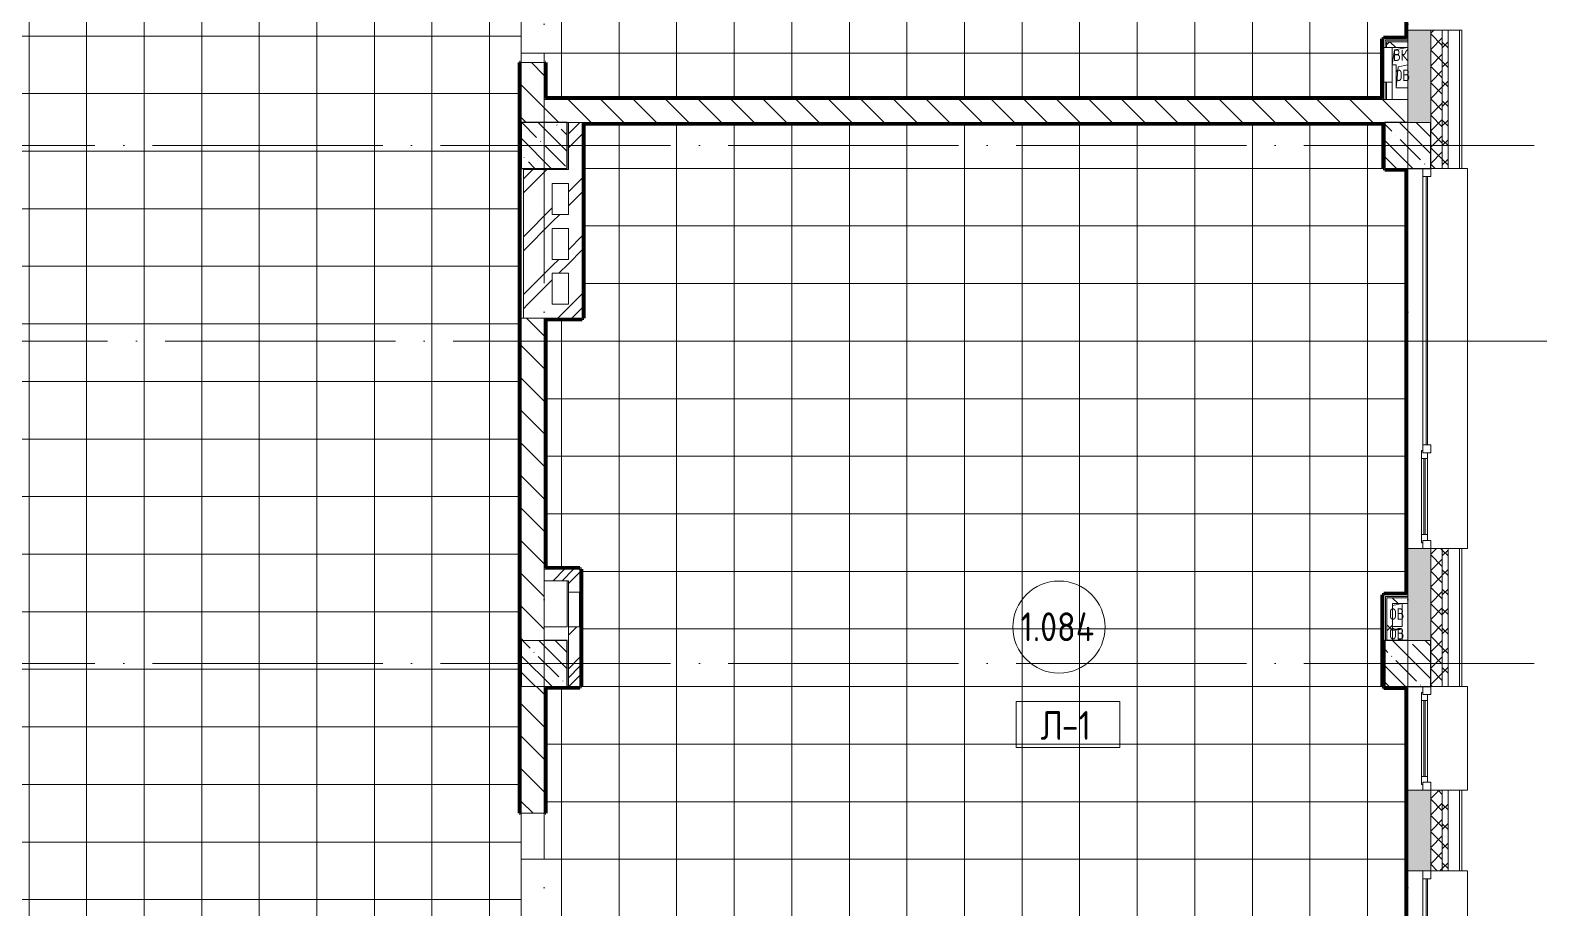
# Model space of a CAD drawing. Header units: millimetres. Extents: x -4370 to 196781, y -4577 to 61202.
# Drawn here: x 140786 to 153939, y 11005 to 18625 of the extents above; entities that cross this region are included whole.
import ezdxf

# ---------------------------------------------------------------- set-up
doc = ezdxf.new("R2010")
doc.units = ezdxf.units.MM
doc.linetypes.add('ADSK_Линия сетки', pattern=[2500, 2000, -250, 0, -250])
for name, color, linetype, lineweight in [('A-____-NOTE-TEXT', 131, 'Continuous', 9), ('A-AREA-____-IDEN', 2, 'Continuous', 20), ('A-DETL-GENF-OTLN', 92, 'Continuous', 9), ('A-FLOR-____-IDEN', 11, 'Continuous', 20), ('A-FLOR-____-OTLN', 192, 'Continuous', 9), ('A-FLOR-____-PATT', 8, 'Continuous', 9), ('A-GENM-____-MCUT', 13, 'Continuous', 9), ('A-GENM-____-OTLN', 13, 'Continuous', 9), ('A-GLAZ-____-MCUT', 151, 'Continuous', 9), ('A-GLAZ-____-OTLN', 151, 'Continuous', 9), ('A-WALL-____-MCUT', 113, 'Continuous', 9), ('A-WALL-____-PATT', 111, 'Continuous', 9), ('A-WALL-FNSH-MCUT', 113, 'Continuous', 9), ('I-WALL-____-OTLN', 2, 'Continuous', 9), ('S-COLS-____-MCUT', 52, 'Continuous', 9), ('S-COLS-____-OTLN', 52, 'Continuous', 9), ('S-GRID-____-OTLN', 1, 'Continuous', 9)]:
    doc.layers.add(name, color=color, linetype=linetype, lineweight=lineweight)
doc.styles.add('GOST Common_1', font='GOST_Common.ttf', dxfattribs={"width": 0.9, "height": 250})
doc.styles.add('ISOCPEUR', font='isocpeur.ttf', dxfattribs={"width": 0.8, "height": 100})
pattern_1 = [(135, (0, 0), (-141.42136, -141.42136), [])]
pattern_2 = [(45, (0, 0), (-251.4472, 251.4472), []), (45, (0, 381), (-251.4472, 251.4472), [])]
pattern_3 = [(45, (0, 0), (-141.42136, 141.42136), []), (135, (0, 0), (-141.42136, -141.42136), [])]
pattern_4 = [(45, (0, 0), (-224.5064, 224.5064), []), (45, (79.38, 0), (0, 449.0128), []), (45, (-79.38, 0), (0, 449.0128), [])]
pattern_5 = [(135, (0, 0), (-142.5612, -142.5612), []), (135, (142.56, 0), (-142.5612, -142.5612), [252.016, -50.403, 3.353, -47.05])]

# ---------------------------------------------------------------- blocks, each defined once
blk = doc.blocks.new('Окно_СКБ_1Ст1 - 120_Окно_СКБ_1Ст_1700_ОК19Л-29018914-О_АИ_ПП_0_000_Целиком')
at = {"layer": 'A-GLAZ-____-MCUT', "color": 90}
for p, q in [((-850, -195), (-850, -125)), ((-850, -125), (-780, -125)), ((-780, -125), (-780, -195)), ((780, -195), (780, -125)), ((780, -125), (850, -125)), ((850, -125), (850, -195)), ((-780, -195), (-850, -195)), ((850, -195), (780, -195))]:
    blk.add_line(p, q, dxfattribs=at)
at = {"layer": 'A-GLAZ-____-MCUT', "color": 10, "lineweight": 5}
for p, q in [((780, -155), (-780, -155)), ((780, -165), (-780, -165))]:
    blk.add_line(p, q, dxfattribs=at)
at = {"layer": 'A-GLAZ-____-OTLN', "color": 10, "lineweight": 5}
blk.add_line((-850, -195), (850, -195), dxfattribs=at)
blk = doc.blocks.new('WNW_Отлив1 - Отлив_металлический 2-28595994-О_АИ_ПП_0_000_Целиком')
at = {"layer": 'A-GLAZ-____-OTLN', "color": 10, "lineweight": 5}
for p, q in [((850, 320), (-850, 320)), ((-850, 320), (-850, 270)), ((850, 270), (850, 320))]:
    blk.add_line(p, q, dxfattribs=at)
blk = doc.blocks.new('Окно_СКБ_1Ст1 - 120_Окно_СКБ_1Ст_900_ОК6Л-V30-О_АИ_ПП_0_000_Целиком')
at = {"layer": 'A-GLAZ-____-MCUT', "color": 90}
for p, q in [((-450, -195), (-450, -125)), ((-450, -125), (-380, -125)), ((-380, -125), (-380, -195)), ((380, -195), (380, -125)), ((380, -125), (450, -125)), ((450, -125), (450, -195)), ((-380, -195), (-450, -195)), ((-380, -195), (-400, -195)), ((-400, -195), (-400, -205)), ((-400, -205), (400, -205)), ((400, -205), (-400, -205)), ((380, -155), (-380, -155)), ((-380, -155), (-380, -195)), ((-330, -205), (-330, -155)), ((330, -205), (330, -155)), ((380, -195), (380, -155)), ((450, -195), (380, -195)), ((400, -195), (380, -195)), ((400, -205), (400, -195))]:
    blk.add_line(p, q, dxfattribs=at)
at = {"layer": 'A-GLAZ-____-MCUT', "color": 10, "lineweight": 5}
for p, q in [((-330, -175), (330, -175)), ((330, -185), (-330, -185))]:
    blk.add_line(p, q, dxfattribs=at)
at = {"layer": 'A-GLAZ-____-OTLN', "color": 10, "lineweight": 5}
for p, q in [((-450, -195), (-400, -195)), ((400, -195), (450, -195))]:
    blk.add_line(p, q, dxfattribs=at)
blk = doc.blocks.new('WNW_Отлив1 - Отлив_металлический 2-28596055-О_АИ_ПП_0_000_Целиком')
at = {"layer": 'A-GLAZ-____-OTLN', "color": 10, "lineweight": 5}
for p, q in [((450, 320), (-450, 320)), ((-450, 320), (-450, 270)), ((450, 270), (450, 320))]:
    blk.add_line(p, q, dxfattribs=at)
blk = doc.blocks.new('Окно_СКБ_2Ст1 - Окно_СКБ_2Ст 3300_ОК2-29018964-О_АИ_ПП_0_000_Целиком')
at = {"layer": 'A-GLAZ-____-MCUT', "color": 90}
for p, q in [((-1650, -195), (-1650, -125)), ((-1650, -125), (-1580, -125)), ((-1580, -125), (-1580, -195)), ((750, -195), (750, -125)), ((750, -125), (820, -125)), ((820, -125), (820, -195)), ((1580, -195), (1580, -125)), ((1580, -125), (1650, -125)), ((1650, -125), (1650, -195)), ((-1580, -195), (-1650, -195)), ((820, -195), (750, -195)), ((820, -195), (800, -195)), ((800, -195), (800, -205)), ((800, -205), (1600, -205)), ((1600, -205), (800, -205)), ((1580, -155), (820, -155)), ((820, -155), (820, -195)), ((870, -205), (870, -155)), ((1530, -205), (1530, -155)), ((1580, -195), (1580, -155)), ((1650, -195), (1580, -195)), ((1600, -195), (1580, -195)), ((1600, -205), (1600, -195))]:
    blk.add_line(p, q, dxfattribs=at)
at = {"layer": 'A-GLAZ-____-MCUT', "color": 10, "lineweight": 5}
for p, q in [((750, -155), (-1580, -155)), ((750, -165), (-1580, -165)), ((870, -175), (1530, -175)), ((1530, -185), (870, -185))]:
    blk.add_line(p, q, dxfattribs=at)
at = {"layer": 'A-GLAZ-____-OTLN', "color": 10, "lineweight": 5}
for p, q in [((-1650, -195), (800, -195)), ((1600, -195), (1650, -195))]:
    blk.add_line(p, q, dxfattribs=at)
blk = doc.blocks.new('WNW_Отлив1 - Отлив_металлический 2-28598290-О_АИ_ПП_0_000_Целиком')
at = {"layer": 'A-GLAZ-____-OTLN', "color": 10, "lineweight": 5}
for p, q in [((1650, 320), (-1650, 320)), ((-1650, 320), (-1650, 270)), ((1650, 270), (1650, 320))]:
    blk.add_line(p, q, dxfattribs=at)
blk = doc.blocks.new('BSC_Колонна _Прямоугольная - 400x400-V42-О_АИ_ПП_0_000_Целиком')
at = {"layer": 'S-COLS-____-OTLN', "lineweight": 5}
h = blk.add_hatch(dxfattribs=at)
h.set_pattern_fill('FP_70', color=256, style=0, pattern_type=2)
h.set_pattern_definition([(135, (-145249.98, -17625), (-142.56192, -142.56192), []), (135, (-145107.42, -17625), (-142.56192, -142.56192), [252.016, -50.403, 3.353, -47.05])])
h.paths.add_polyline_path([(200, -200), (200, 200), (-200, 200), (-200, -200)])
at = {"layer": 'S-COLS-____-MCUT', "color": 130, "lineweight": 25}
for p, q in [((200, 200), (-200, 200)), ((-200, 200), (-200, -200)), ((200, -200), (200, 200)), ((-200, -200), (200, -200))]:
    blk.add_line(p, q, dxfattribs=at)
blk = doc.blocks.new('_Wn_-As_OpeningMEP_floor__Rectangular - _Wn_-As_OpeningMEP_floor__Rectangular-V49-О_АИ_ПП_0_000_Целиком')
at = {"layer": 'A-DETL-GENF-OTLN', "color": 10, "lineweight": 5}
blk.add_line((-32, 132), (50, 150), dxfattribs=at)
blk = doc.blocks.new('_Wn_-As_OpeningMEP_floor__Rectangular - _Wn_-As_OpeningMEP_floor__Rectangular-34853917-О_АИ_ПП_0_000_Целиком')
at = {"layer": 'A-DETL-GENF-OTLN', "color": 10, "lineweight": 5}
blk.add_line((-32, 87), (50, 100), dxfattribs=at)
blk = doc.blocks.new('_Wn_-As_OpeningMEP_floor__Rectangular - _Wn_-As_OpeningMEP_floor__Rectangular-V79-О_АИ_ПП_0_000_Целиком')
at = {"layer": 'A-DETL-GENF-OTLN', "color": 10, "lineweight": 5}
for p, q in [((-50, -50), (-32, 132)), ((-32, 132), (50, 150))]:
    blk.add_line(p, q, dxfattribs=at)
blk = doc.blocks.new('_Wn_-As_OpeningMEP_floor__Rectangular - _Wn_-As_OpeningMEP_floor__Rectangular-40002324-О_АИ_ПП_0_000_Целиком')
at = {"layer": 'A-DETL-GENF-OTLN', "color": 10, "lineweight": 5}
for p, q in [((-67, -25), (-48, 106)), ((-48, 106), (67, 125))]:
    blk.add_line(p, q, dxfattribs=at)
blk = doc.blocks.new('ASML_АР_Отделка Люка - ВО Отделка люков_Грунтовка 0_Шпатлевка 0_Окраска 0_0-42467640-О_АИ_ПП_0_000_Целиком')
at = {"layer": 'A-GENM-____-MCUT', "color": 130, "lineweight": 25}
for p, q in [((150, 3), (-150, 3)), ((-150, 3), (-150, 0)), ((150, 0), (150, 3)), ((-150, 0), (150, 0))]:
    blk.add_line(p, q, dxfattribs=at)
blk = doc.blocks.new('0083_СОШ675_АР_R22_rvt-1-О_АИ_ПП_0_000_Целиком')
at = {"layer": 'A-WALL-____-PATT', "lineweight": 5}
h = blk.add_hatch(dxfattribs=at)
h.set_pattern_fill('FP_1', color=10, style=0, pattern_type=2)
h.set_pattern_definition([(135, (0, 0), (-84.85281, -84.85281), []), (225, (0, 0), (84.85281, -84.85281), [])])
h.paths.add_polyline_path([(153050, -275), (153100, -275), (153100, 625), (153050, 625), (153050, -175)])
h.paths.add_polyline_path([(153100, 2325), (153100, 3025), (153050, 3025), (153050, 2325)])
h.paths.add_polyline_path([(153050, 3925), (153100, 3925), (153100, 5125), (153050, 5125), (153050, 3978)])
h.paths.add_polyline_path([(153100, 8425), (153100, 9625), (153050, 9625), (153050, 8425)])
h.paths.add_polyline_path([(153050, 11325), (153100, 11325), (153100, 12025), (153050, 12025)])
h.paths.add_polyline_path([(153100, 12925), (153100, 14125), (153050, 14125), (153050, 12925)])
h.paths.add_polyline_path([(153050, 17425), (153100, 17425), (153100, 18625), (153050, 18625), (153050, 17839)])
h.paths.add_polyline_path([(153100, 20325), (153100, 21025), (153050, 21025), (153050, 20325)])
h.paths.add_polyline_path([(153100, 21925), (153100, 23125), (153050, 23125), (153050, 21925)])
h.paths.add_polyline_path([(153100, 26425), (153100, 27625), (153050, 27625), (153050, 26425)])
h.paths.add_polyline_path([(153100, 28525), (153100, 29225), (153050, 29225), (153050, 28525)])
h.paths.add_polyline_path([(153050, 30925), (153100, 30925), (153100, 32125), (153050, 32125), (153050, 31699)])
h.paths.add_polyline_path([(153100, 35425), (153100, 36625), (153050, 36625), (153050, 35425)])
h.paths.add_polyline_path([(153050, 39925), (153100, 39925), (153100, 41125), (153050, 41125), (153050, 40939)])
h.paths.add_polyline_path([(153100, 42025), (153100, 42725), (153050, 42725), (153050, 42025)])
h.paths.add_polyline_path([(153050, 44425), (153100, 44425), (153100, 45625), (153050, 45625), (153050, 45560)])
h.paths.add_polyline_path([(153100, 47325), (153100, 48025), (153050, 48025), (153050, 47325)])
h.paths.add_polyline_path([(153050, 48925), (153100, 48925), (153100, 50125), (153050, 50125), (153050, 49025)])
h.paths.add_polyline_path([(153050, 53425), (153100, 53425), (153100, 54625), (153050, 54625), (153050, 53645)])
h.paths.add_polyline_path([(153100, 57925), (153100, 59075), (153050, 59075), (153050, 57925)])
h = blk.add_hatch(dxfattribs=at)
h.set_pattern_fill('FP_6', color=10, style=0, pattern_type=2)
h.set_pattern_definition([(45, (0, 0), (-70.71068, 70.71068), []), (135, (0, 0), (-70.71068, -70.71068), [])])
h.paths.add_polyline_path([(152950, -175), (153050, -175), (153050, 625), (152950, 625), (152950, -65)])
h.paths.add_polyline_path([(153050, 2325), (153050, 3025), (152950, 3025), (152950, 2325)])
h.paths.add_polyline_path([(152950, 3925), (153050, 3925), (153050, 5125), (152950, 5125), (152950, 3978)])
h.paths.add_polyline_path([(153050, 8425), (153050, 9625), (152950, 9625), (152950, 8425)])
h.paths.add_polyline_path([(153050, 11325), (153050, 12025), (152950, 12025), (152950, 11325)])
h.paths.add_polyline_path([(152950, 12925), (153050, 12925), (153050, 14125), (152950, 14125), (152950, 13218)])
h.paths.add_polyline_path([(152950, 17425), (153050, 17425), (153050, 18625), (152950, 18625), (152950, 17825)])
h.paths.add_polyline_path([(152950, 20325), (153050, 20325), (153050, 21025), (152950, 21025)])
h.paths.add_polyline_path([(152950, 21925), (153050, 21925), (153050, 23125), (152950, 23125), (152950, 22325)])
h.paths.add_polyline_path([(152950, 26425), (153050, 26425), (153050, 27625), (152950, 27625), (152950, 26825)])
h.paths.add_polyline_path([(152950, 28525), (153050, 28525), (153050, 29225), (152950, 29225)])
h.paths.add_polyline_path([(153050, 30925), (153050, 32125), (152950, 32125), (152950, 30925)])
h.paths.add_polyline_path([(153050, 35425), (153050, 36625), (152950, 36625), (152950, 35425)])
h.paths.add_polyline_path([(153050, 39925), (153050, 41125), (152950, 41125), (152950, 39925)])
h.paths.add_polyline_path([(152950, 42025), (153050, 42025), (153050, 42725), (152950, 42725), (152950, 42094)])
h.paths.add_polyline_path([(153050, 44425), (153050, 45625), (152950, 45625), (152950, 44425)])
h.paths.add_polyline_path([(153050, 47325), (153050, 48025), (152950, 48025), (152950, 47325)])
h.paths.add_polyline_path([(152950, 48925), (153050, 48925), (153050, 50125), (152950, 50125), (152950, 49025)])
h.paths.add_polyline_path([(153050, 53425), (153050, 54625), (152950, 54625), (152950, 53425)])
h.paths.add_polyline_path([(152950, 57925), (153050, 57925), (153050, 58975), (152950, 58975), (152950, 58265)])
h = blk.add_hatch(dxfattribs=at)
h.set_pattern_fill('FP_5', color=10, style=0, pattern_type=2)
h.set_pattern_definition([(50, (0, 0), (364.36793, -31.8783), [38.1, -419.1]), (355, (0, 0), (-70.48585, 382.1133), [30.48, -335.28]), (100.451, (30.36, -2.66), (293.885, 350.2334), [32.38, -356.18]), (46.184, (0, 101.6), (542.1585, -84.0858), [57.15, -628.65]), (96.636, (45.2, 94.6), (474.8049, 494.8554), [48.57, -534.27]), (351.184, (0, 101.6), (474.8102, 494.85), [45.72, -502.92]), (21, (50.8, 76.2), (303.22847, -204.53046), [38.1, -419.1]), (326, (50.8, 76.2), (123.6039, 368.37604), [30.48, -335.28]), (71.451, (76.07, 59.16), (426.8341, 163.8427), [32.38, -356.18]), (37.5, (0, 0), (6.17665, 169.11015), [16.764, -314.452, 16.764, -323.596, -336.55]), (37.5, (0, 0), (6.17665, 169.11015), [-671.576, 16.764, -319.786]), (7.5, (0, 0), (133.63888, 200.3615), [16.764, -177.292, 16.764, -306.832, -128.27]), (7.5, (0, 0), (133.63888, 200.3615), [-517.652, 16.764, -111.506]), (327.5, (-113.28, 0), (271.18182, -11.45836), [16.764, -110.236, 16.764, -379.476, -525.78]), (327.5, (-113.28, 0), (271.18182, -11.45836), [-523.24, 16.764, -509.016]), (317.5, (-164.08, 0), (296.2585, 50.85285), [16.764, -148.336, 16.764, -246.38, -373.38]), (317.5, (-164.08, 0), (296.2585, 50.85285), [-428.244, 16.764, -356.616])])
h.paths.add_polyline_path([(152886, -175), (152950, -175), (152950, 625), (152750, 625), (152750, -175)])
h.paths.add_polyline_path([(152950, 2325), (152950, 3025), (152750, 3025), (152750, 2325)])
h.paths.add_polyline_path([(152750, 4325), (152950, 4325), (152950, 5125), (152750, 5125), (152750, 4556)])
h.paths.add_polyline_path([(152886, 8825), (152950, 8825), (152950, 9625), (152750, 9625), (152750, 8825)])
h.paths.add_polyline_path([(152950, 11325), (152950, 12025), (152750, 12025), (152750, 11325)])
h.paths.add_polyline_path([(152950, 13325), (152950, 14125), (152750, 14125), (152750, 13325), (152886, 13325)])
h.paths.add_polyline_path([(152886, 17825), (152950, 17825), (152950, 18625), (152750, 18625), (152750, 17825)])
h.paths.add_polyline_path([(152750, 20325), (152950, 20325), (152950, 21025), (152750, 21025)])
h.paths.add_polyline_path([(152886, 22325), (152950, 22325), (152950, 23125), (152750, 23125), (152750, 22325)])
h.paths.add_polyline_path([(152886, 26825), (152950, 26825), (152950, 27625), (152750, 27625), (152750, 26825)])
h.paths.add_polyline_path([(152950, 28525), (152950, 29225), (152750, 29225), (152750, 28525)])
h.paths.add_polyline_path([(152750, 31325), (152950, 31325), (152950, 32125), (152750, 32125), (152750, 31699)])
h.paths.add_polyline_path([(152750, 35425), (152950, 35425), (152950, 35825), (152750, 35825), (152750, 35742)])
h.paths.add_polyline_path([(152750, 36225), (152950, 36225), (152950, 36625), (152750, 36625), (152750, 36319)])
h.paths.add_polyline_path([(152750, 39925), (152950, 39925), (152950, 40725), (152750, 40725), (152750, 40325)])
h.paths.add_polyline_path([(152886, 42025), (152950, 42025), (152950, 42725), (152750, 42725), (152750, 42025)])
h.paths.add_polyline_path([(152950, 44425), (152950, 45625), (152750, 45625), (152750, 44425), (152886, 44425)])
h.paths.add_polyline_path([(152750, 47725), (152950, 47725), (152950, 48025), (152750, 48025), (152750, 47870)])
h.paths.add_polyline_path([(152750, 48925), (152950, 48925), (152950, 50125), (152750, 50125), (152750, 49025)])
h.paths.add_polyline_path([(152950, 53825), (152950, 54625), (152750, 54625), (152750, 53825), (152886, 53825)])
h.paths.add_polyline_path([(152750, 57925), (152950, 57925), (152950, 58575), (152750, 58575), (152750, 58265)])
h = blk.add_hatch(dxfattribs=at)
h.set_pattern_fill('FP_4', color=10, style=0, pattern_type=2)
h.set_pattern_definition(pattern_1)
h.paths.add_polyline_path([(145250, 17825), (145250, 18345), (145050, 18345), (145050, 17825)])
h.paths.add_polyline_path([(145250, 20845), (145250, 21925), (145050, 21925), (145050, 20845)])
h = blk.add_hatch(dxfattribs=at)
h.set_pattern_fill('FP_56', color=252, style=0, pattern_type=2)
h.set_pattern_definition(pattern_3)
h.paths.add_polyline_path([(152565, 18475), (152750, 18475), (152750, 18525), (152565, 18525)])
h = blk.add_hatch(dxfattribs=at)
h.set_pattern_fill('FP_4', color=10, style=0, pattern_type=2)
h.set_pattern_definition(pattern_1)
h.paths.add_polyline_path([(152265, 17825), (152750, 17825), (152750, 18025), (145250, 18025), (145250, 17825), (151023, 17825)])
h = blk.add_hatch(dxfattribs=at)
h.set_pattern_fill('FP_7', color=10, style=0, pattern_type=2)
h.set_pattern_definition(pattern_2)
h.paths.add_polyline_path([(145580, 16125), (145580, 17825), (145460, 17825), (145460, 16125)])
h = blk.add_hatch(dxfattribs=at)
h.set_pattern_fill('FP_7', color=10, style=0, pattern_type=2)
h.set_pattern_definition(pattern_2)
h.paths.add_polyline_path([(145320, 17295), (145460, 17295), (145460, 17415), (145070, 17415), (145070, 17295)])
h = blk.add_hatch(dxfattribs=at)
h.set_pattern_fill('FP_7', color=10, style=0, pattern_type=2)
h.set_pattern_definition(pattern_2)
h.paths.add_polyline_path([(145070, 16245), (145320, 16245), (145320, 17295), (145070, 17295), (145070, 16684)])
h = blk.add_hatch(dxfattribs=at)
h.set_pattern_fill('FP_7', color=10, style=0, pattern_type=2)
h.set_pattern_definition(pattern_2)
h.paths.add_polyline_path([(145460, 16905), (145460, 17025), (145320, 17025), (145320, 16905)])
h = blk.add_hatch(dxfattribs=at)
h.set_pattern_fill('FP_7', color=10, style=0, pattern_type=2)
h.set_pattern_definition(pattern_2)
h.paths.add_polyline_path([(145460, 16515), (145460, 16635), (145320, 16635), (145320, 16515)])
h = blk.add_hatch(dxfattribs=at)
h.set_pattern_fill('FP_7', color=10, style=0, pattern_type=2)
h.set_pattern_definition(pattern_2)
h.paths.add_polyline_path([(145250, 16125), (145460, 16125), (145460, 16245), (145070, 16245), (145070, 16125)])
h = blk.add_hatch(dxfattribs=at)
h.set_pattern_fill('FP_4', color=10, style=0, pattern_type=2)
h.set_pattern_definition(pattern_1)
h.paths.add_polyline_path([(145050, 4325), (145250, 4325), (145250, 8425), (145050, 8425), (145050, 5133)])
h.paths.add_polyline_path([(145250, 8825), (145250, 9325), (145050, 9325), (145050, 8825)])
h.paths.add_polyline_path([(145050, 11825), (145250, 11825), (145250, 12925), (145050, 12925)])
h.paths.add_polyline_path([(145250, 13325), (145250, 16125), (145050, 16125), (145050, 13325)])
h = blk.add_hatch(dxfattribs=at)
h.set_pattern_fill('FP_8', color=10, style=0, pattern_type=2)
h.set_pattern_definition(pattern_4)
h.paths.add_polyline_path([(145460, 13845), (145560, 13845), (145560, 13945), (145250, 13945), (145250, 13845), (145435, 13845)])
h = blk.add_hatch(dxfattribs=at)
h.set_pattern_fill('FP_8', color=10, style=0, pattern_type=2)
h.set_pattern_definition(pattern_4)
h.paths.add_polyline_path([(145460, 12925), (145560, 12925), (145560, 13445), (145460, 13445), (145460, 13218)])
h.paths.add_polyline_path([(145557, 13745), (145560, 13745), (145560, 13845), (145460, 13845), (145460, 13745)])
h = blk.add_hatch(dxfattribs=at)
h.set_pattern_fill('FP_56', color=252, style=0, pattern_type=2)
h.set_pattern_definition(pattern_3)
h.paths.add_polyline_path([(152618, 13646), (152750, 13646), (152750, 13696), (152568, 13696), (152568, 13646), (152576, 13646)])
h = blk.add_hatch(dxfattribs=at)
h.set_pattern_fill('FP_56', color=252, style=0, pattern_type=2)
h.set_pattern_definition(pattern_3)
h.paths.add_polyline_path([(152618, 13325), (152618, 13646), (152568, 13646), (152568, 13325), (152576, 13325)])
at = {"layer": 'S-COLS-____-OTLN', "lineweight": 5}
h = blk.add_hatch(dxfattribs=at)
h.set_pattern_fill('FP_3', color=256, style=0, pattern_type=2)
h.set_pattern_definition(pattern_5)
h.paths.add_polyline_path([(152550, 17425), (152950, 17425), (152950, 17825), (152550, 17825)])
h = blk.add_hatch(dxfattribs=at)
h.set_pattern_fill('FP_3', color=256, style=0, pattern_type=2)
h.set_pattern_definition(pattern_5)
h.paths.add_polyline_path([(145050, 12925), (145450, 12925), (145450, 13325), (145050, 13325), (145050, 13218)])
h = blk.add_hatch(dxfattribs=at)
h.set_pattern_fill('FP_3', color=256, style=0, pattern_type=2)
h.set_pattern_definition(pattern_5)
h.paths.add_polyline_path([(152550, 12925), (152950, 12925), (152950, 13325), (152550, 13325), (152550, 13218)])
at = {"layer": 'A-FLOR-____-OTLN', "color": 90}
for p, q in [((152650, 18325), (152615, 18325)), ((152650, 18125), (152650, 18325)), ((152750, 18125), (152650, 18125)), ((145450, 13845), (145450, 13445)), ((152700, 13646), (152700, 13446)), ((145450, 13445), (145250, 13445)), ((152700, 13446), (152618, 13446)), ((152618, 13425), (152700, 13425)), ((152700, 13425), (152700, 13325))]:
    blk.add_line(p, q, dxfattribs=at)
at = {"layer": 'A-WALL-____-MCUT', "color": 50, "lineweight": 13}
for p, q in [((152750, 18625), (152750, 18025)), ((152950, 18625), (152750, 18625)), ((152950, 17825), (152950, 18625)), ((152950, 18625), (152950, 17825)), ((153100, 18625), (153050, 18625)), ((153050, 17425), (153050, 18625)), ((153100, 17425), (153100, 18625)), ((152540, 18525), (152540, 18475)), ((152543, 18475), (152750, 18475)), ((152565, 18475), (152565, 18525)), ((152750, 18525), (152565, 18525)), ((152750, 18475), (152750, 18525)), ((145250, 18345), (145050, 18345)), ((145050, 18345), (145050, 17825)), ((145250, 17825), (145250, 18345)), ((152615, 18175), (152565, 18175)), ((152565, 18175), (152565, 18025)), ((152615, 18025), (152615, 18175)), ((152750, 18025), (145250, 18025)), ((145250, 18025), (145250, 17825)), ((152565, 18025), (152615, 18025)), ((145450, 17825), (145460, 17825)), ((145460, 17825), (145460, 17415)), ((145580, 17825), (152750, 17825)), ((145580, 16125), (145580, 17825)), ((145460, 17415), (145070, 17415)), ((145070, 17415), (145070, 17295)), ((153050, 17425), (153100, 17425)), ((145070, 17295), (145070, 16245)), ((145320, 17025), (145320, 17295)), ((145320, 17295), (145460, 17295)), ((145460, 17295), (145460, 17025)), ((145460, 17025), (145320, 17025)), ((145320, 16635), (145320, 16905)), ((145320, 16905), (145460, 16905)), ((145460, 16905), (145460, 16635)), ((145460, 16635), (145320, 16635)), ((145320, 16245), (145320, 16515)), ((145320, 16515), (145460, 16515)), ((145460, 16515), (145460, 16245)), ((145070, 16245), (145070, 16125)), ((145460, 16245), (145320, 16245)), ((145070, 16125), (145050, 16125)), ((145050, 16125), (145050, 13325)), ((145250, 16125), (145460, 16125)), ((145250, 13325), (145250, 16125)), ((145460, 16125), (145580, 16125)), ((152750, 14125), (152750, 13325)), ((152950, 14125), (152750, 14125)), ((152950, 13325), (152950, 14125)), ((152950, 14125), (152950, 13325)), ((153100, 14125), (153050, 14125)), ((153050, 12925), (153050, 14125)), ((153100, 12925), (153100, 14125)), ((145560, 13945), (145250, 13945)), ((145250, 13945), (145250, 13845)), ((145560, 13845), (145560, 13945)), ((145250, 13845), (145460, 13845)), ((145460, 13845), (145460, 13745)), ((145560, 13745), (145560, 13845)), ((145460, 13745), (145557, 13745)), ((152568, 13646), (152568, 13696)), ((152750, 13696), (152568, 13696)), ((152750, 13646), (152750, 13696)), ((152568, 13646), (152568, 13325)), ((152618, 13325), (152618, 13646)), ((152618, 13646), (152750, 13646)), ((145557, 13445), (145460, 13445)), ((145460, 13445), (145460, 12925)), ((145560, 12925), (145560, 13445)), ((152568, 13325), (152618, 13325)), ((145050, 12925), (145050, 11825)), ((145250, 11825), (145250, 12925)), ((145460, 12925), (145560, 12925)), ((153050, 12925), (153100, 12925)), ((152750, 12025), (152750, 11325)), ((152950, 12025), (152750, 12025)), ((152950, 11325), (152950, 12025)), ((152950, 12025), (152950, 11325)), ((153100, 12025), (153050, 12025)), ((153050, 11325), (153050, 12025)), ((153100, 11325), (153100, 12025)), ((145050, 11825), (145250, 11825)), ((152750, 11325), (152950, 11325)), ((153050, 11325), (153100, 11325))]:
    blk.add_line(p, q, dxfattribs=at)
at = {"layer": 'A-WALL-____-MCUT', "color": 90}
for p, q in [((153050, 18625), (152950, 18625)), ((153200, 18625), (153100, 18625)), ((152950, 17825), (152950, 17425)), ((152950, 17425), (153050, 17425)), ((153100, 17425), (153200, 17425)), ((153050, 14125), (152950, 14125)), ((153200, 14125), (153100, 14125)), ((152950, 13325), (152950, 12925)), ((152950, 12925), (153050, 12925)), ((153100, 12925), (153200, 12925)), ((153050, 12025), (152950, 12025)), ((153200, 12025), (153100, 12025)), ((152950, 11325), (153050, 11325)), ((153100, 11325), (153200, 11325))]:
    blk.add_line(p, q, dxfattribs=at)
at = {"layer": 'A-WALL-____-MCUT', "color": 10, "lineweight": 5}
for p, q in [((153200, 17425), (153200, 18625)), ((152553, 18525), (152553, 18538)), ((152750, 18538), (152553, 18538)), ((152553, 18475), (152553, 18525)), ((152553, 18175), (152553, 18025)), ((152750, 17825), (152750, 18025)), ((145580, 17825), (145460, 17825)), ((152750, 17825), (152950, 17825)), ((145250, 16125), (145070, 16125)), ((153200, 12925), (153200, 14125)), ((152556, 13696), (152556, 13708)), ((152750, 13708), (152556, 13708)), ((152556, 13646), (152556, 13696)), ((152556, 13646), (152556, 13325)), ((145050, 13325), (145250, 13325)), ((152750, 13325), (152950, 13325)), ((145250, 12925), (145050, 12925)), ((153200, 11325), (153200, 12025))]:
    blk.add_line(p, q, dxfattribs=at)
at = {"layer": 'A-WALL-FNSH-MCUT', "color": 90}
for p, q in [((152750, 18550), (152540, 18550)), ((152540, 18550), (152540, 18538)), ((152750, 18538), (152750, 18550)), ((153220, 18625), (153200, 18625)), ((153220, 17425), (153220, 18625)), ((152540, 18538), (152540, 18525)), ((152750, 18525), (152750, 18538)), ((152540, 18175), (152540, 18025)), ((152553, 18175), (152543, 18175)), ((152565, 18175), (152553, 18175)), ((152540, 18025), (152553, 18025)), ((152553, 18025), (152565, 18025)), ((153200, 17425), (153220, 17425)), ((153220, 14125), (153200, 14125)), ((153220, 12925), (153220, 14125)), ((152750, 13721), (152543, 13721)), ((152543, 13721), (152543, 13708)), ((152543, 13708), (152543, 13696)), ((152543, 13696), (152543, 13646)), ((152750, 13708), (152750, 13721)), ((152750, 13696), (152750, 13708)), ((152543, 13646), (152543, 13325)), ((152543, 13325), (152556, 13325)), ((152556, 13325), (152568, 13325)), ((153200, 12925), (153220, 12925)), ((153220, 12025), (153200, 12025)), ((153220, 11325), (153220, 12025)), ((153200, 11325), (153220, 11325))]:
    blk.add_line(p, q, dxfattribs=at)
at = {"layer": 'I-WALL-____-OTLN', "color": 90}
for p, q in [((152750, 18625), (152750, 20325)), ((152615, 18475), (152615, 18175)), ((152750, 17415), (152750, 17425)), ((152750, 14125), (152750, 17415)), ((145460, 13445), (145460, 13745)), ((152750, 12915), (152750, 12925)), ((152750, 12025), (152750, 12915)), ((152750, 9625), (152750, 11325))]:
    blk.add_line(p, q, dxfattribs=at)
at = {"layer": 'S-COLS-____-MCUT', "color": 130, "lineweight": 25}
for p, q in [((152750, 17825), (152550, 17825)), ((152550, 17825), (152550, 17425)), ((152950, 17425), (152950, 17825)), ((152550, 17425), (152950, 17425)), ((145050, 13325), (145050, 12925)), ((145450, 13325), (145250, 13325)), ((145450, 12925), (145450, 13325)), ((152750, 13325), (152550, 13325)), ((152550, 13325), (152550, 12925)), ((152950, 12925), (152950, 13325)), ((145250, 12925), (145450, 12925)), ((152550, 12925), (152950, 12925))]:
    blk.add_line(p, q, dxfattribs=at)
at = {"layer": 'S-COLS-____-OTLN', "color": 90}
for p, q in [((152950, 17825), (152750, 17825)), ((145250, 13325), (145050, 13325)), ((152950, 13325), (152750, 13325)), ((145050, 12925), (145250, 12925))]:
    blk.add_line(p, q, dxfattribs=at)
at = {"layer": 'A-GENM-____-OTLN', "color": 90, "lineweight": 9}
for p, rotation in [((152543, 18325), 89.99999999999852), ((145557, 13595), 269.9999999999996)]:
    blk.add_blockref('ASML_АР_Отделка Люка - ВО Отделка люков_Грунтовка 0_Шпатлевка 0_Окраска 0_0-42467640-О_АИ_ПП_0_000_Целиком', p, dxfattribs=dict(at, rotation=rotation))
at = {"layer": 'A-GLAZ-____-OTLN', "color": 90, "lineweight": 9}
for name, p in [('_Wn_-As_OpeningMEP_floor__Rectangular - _Wn_-As_OpeningMEP_floor__Rectangular-40002324-О_АИ_ПП_0_000_Целиком', (152682, 18350)), ('_Wn_-As_OpeningMEP_floor__Rectangular - _Wn_-As_OpeningMEP_floor__Rectangular-V79-О_АИ_ПП_0_000_Целиком', (152700, 18175)), ('_Wn_-As_OpeningMEP_floor__Rectangular - _Wn_-As_OpeningMEP_floor__Rectangular-V49-О_АИ_ПП_0_000_Целиком', (152650, 13496)), ('_Wn_-As_OpeningMEP_floor__Rectangular - _Wn_-As_OpeningMEP_floor__Rectangular-34853917-О_АИ_ПП_0_000_Целиком', (152650, 13325))]:
    blk.add_blockref(name, p, dxfattribs=at)
at = {"layer": 'A-GLAZ-____-OTLN', "color": 90, "lineweight": 9, "rotation": 269.9999999999999}
for name, p in [('Окно_СКБ_2Ст1 - Окно_СКБ_2Ст 3300_ОК2-29018964-О_АИ_ПП_0_000_Целиком', (153075, 15775)), ('WNW_Отлив1 - Отлив_металлический 2-28598290-О_АИ_ПП_0_000_Целиком', (152950, 15775)), ('Окно_СКБ_1Ст1 - 120_Окно_СКБ_1Ст_900_ОК6Л-V30-О_АИ_ПП_0_000_Целиком', (153075, 12475)), ('WNW_Отлив1 - Отлив_металлический 2-28596055-О_АИ_ПП_0_000_Целиком', (152950, 12475)), ('Окно_СКБ_1Ст1 - 120_Окно_СКБ_1Ст_1700_ОК19Л-29018914-О_АИ_ПП_0_000_Целиком', (153075, 10475)), ('WNW_Отлив1 - Отлив_металлический 2-28595994-О_АИ_ПП_0_000_Целиком', (152950, 10475))]:
    blk.add_blockref(name, p, dxfattribs=at)
at = {"layer": 'S-COLS-____-OTLN', "color": 90, "lineweight": 9}
blk.add_blockref('BSC_Колонна _Прямоугольная - 400x400-V42-О_АИ_ПП_0_000_Целиком', (145250, 17625), dxfattribs=at)
at = {"layer": 'A-____-NOTE-TEXT', "char_height": 100, "width": 160.34, "attachment_point": 1, "style": 'ISOCPEUR'}
for s, insert in [('ВК', (152622, 18459)), ('ОВ', (152640, 18284)), ('ОВ', (152590, 13605)), ('ОВ', (152590, 13434))]:
    blk.add_mtext(s, dxfattribs=dict(at, insert=insert))
blk = doc.blocks.new('ADSK_Марка_Перекрытие - Типоразмер_ADSK_Марка-158127-О_АИ_ПП_0_000_Целиком')
at = {"layer": 'A-FLOR-____-IDEN'}
for p, q in [((-4.5, 4), (-1, 4)), ((-4.5, 0), (-4.5, 4)), ((4.5, 4), (-1, 4)), ((4.5, 0), (4.5, 4)), ((4.5, 0), (-4.5, 0)), ((-4.5, 0), (4, 0))]:
    blk.add_line(p, q, dxfattribs=at)
blk = doc.blocks.new('ADSK_Марка_Помещение_ОдноЗначение - Номер-159740-О_АИ_ПП_0_000_Целиком')
at = {"layer": 'A-AREA-____-IDEN'}
blk.add_circle((0, 0), 4, dxfattribs=at)

msp = doc.modelspace()

# ---------------------------------------------------------------- hatches: boundary and pattern name
at = {"layer": 'A-FLOR-____-PATT'}
h = msp.add_hatch(dxfattribs=at)
h.set_pattern_fill('FP_140', color=256, style=0, pattern_type=2)
h.set_pattern_definition([(270, (140775, 20575), (500, 3e-14), []), (0, (140775, 20575), (0, 500), [])])
h.paths.add_polyline_path([(144650.226546, 40.000586), (144650.226546, 362.50058), (144655.226546, 362.501166), (144655.226546, 372.501166), (144665.226546, 372.501166), (144665.226546, 377.501166), (145034.978078, 377.501166), (145034.978078, 774.999414), (145049.978078, 774.999414), (145049.978078, 3274.999414), (145034.978078, 3274.999414), (145034.978078, 9325), (145049.978078, 9325.032882), (145049.978078, 11825), (145034.978078, 11825), (145034.978078, 18345), (145049.978078, 18345), (145049.978078, 20845), (145034.978078, 20845), (145034.978078, 27299.999414), (145049.978078, 27299.999414), (145049.812834, 29799.999414), (145034.978078, 29800.993984), (145034.978078, 36649.999414), (145049.978078, 36649.999414), (145049.978078, 39149.999414), (145034.978078, 39149.999414), (145034.978078, 41125), (140465, 41125), (140465, 39459.99902), (140450, 39459.99902), (140450, 38359.99902), (140465, 38359.99902), (140465, 38164), (140470, 38164), (140470, 37649), (140465, 37649), (140465, 35531.999414), (140450, 35531.999414), (140450, 34431.999414), (140465, 34431.999414), (140465, 31934.999414), (140450, 31934.999414), (140450, 30434.999414), (140465, 30434.999414), (140465, 27405.000586), (140460, 27405), (140460, 27395.000586), (140450, 27395.000586), (140449.999881, 27390.000586), (136890, 27390.000586), (136890, 27090.11992), (136715, 27090.11992), (136715, 27059.999414), (136700, 27059.999414), (136700, 24859.999414), (136715, 24859.999414), (136715, 24655.000586), (136960, 24655.000586), (136960.014653, 24640), (137630, 24640.000586), (137630, 24655.000586), (140450, 24655.000586), (140450, 24650.000586), (140460, 24650.000586), (140460, 24640.000586), (140465, 24640), (140465, 23214.166393), (140450, 23215.002907), (140449.826513, 23214.166393), (140249.978078, 23214.166393), (140249.978078, 22115), (140449.978078, 22114.166393), (140450, 17325), (140465, 17325), (140465, 13483.813123), (140470, 13483.813123), (140470, 12973.813123), (140475, 12973.813123), (140475, 12963.813123), (140465, 12963.813123), (140465, 12785.000586), (136940, 12785.000586), (136940, 12472.869184), (136935, 12472.869184), (136935, 12462.869184), (136925, 12462.869184), (136925, 12457.869184), (136715, 12457.869184), (136715, 10440.001172), (140449.999862, 10440.001172), (140449.999815, 10445.000586), (140460, 10445.000586), (140460, 10435.001172), (140470, 10433.935178), (140470, 8749.999414), (140250, 8749.740574), (140250, 7109.999414), (140470, 7109.999414), (140470, 377.501166), (140857.251532, 377.501166), (140857.251532, 372.501166), (140867.251532, 372.501166), (140867.251532, 362.501166), (140872.251532, 362.50058), (140872.251532, 40.000586), (144509.5, 40.000586)])
h.paths.add_polyline_path([(136700, 10433.935178), (136710, 10435.001172), (136708.934006, 12463.935178), (136700, 12462.869184), (136700, 12345.2), (136499.978078, 12345.2), (136499.978078, 11510.000293), (136510, 11510.000293), (136510, 11460.000293), (136499.978078, 11460.000293), (136499.978078, 10475.000293), (136510, 10475.000293), (136510, 10440.001172), (136645, 10440.001172), (136645, 10433.935178)])
h.paths.add_polyline_path([(140460, 18425), (140450, 18425), (140450, 20013.999393), (140465, 20013.999393), (140465, 18425)])
h.paths.add_polyline_path([(140465, 21113.999393), (140450, 21113.999393), (140450, 22114.166393), (140465, 22114.166393), (140465, 21303.663109)])
h.paths.add_polyline_path([(136741.462142, 27180.119334), (136800, 27180.119334), (136800, 27405), (136700, 27405), (136700, 27180.119334)])
h = msp.add_hatch(dxfattribs=at)
h.set_pattern_fill('FP_229', color=256, style=0, pattern_type=2)
h.set_pattern_definition([(0, (148900, 22425), (0, 500), []), (90, (148900, 22425), (-500, 3e-14), [])])
h.paths.add_polyline_path([(145249.978078, 18025.004543), (145250, 18025.004543), (145250, 18344.999038), (145265, 18344.340612), (145265, 18040.004543), (152525, 18040.004543), (152525, 18550.355251), (152530, 18550.355251), (152530, 18560.355251), (152540, 18560.355251), (152540.013237, 18565.355251), (152734.978078, 18565.355251), (152734.978078, 21910.000586), (152542.978078, 21910.000586), (152542.969254, 21915.000586), (152532.978078, 21915.000586), (152532.978078, 21925.000586), (152527.978078, 21925.90232), (152527.978078, 23000.395454), (152532.978078, 23000.395454), (152532.978078, 23010.395454), (152542.978078, 23010.395454), (152543.887504, 23015.395454), (152734.978078, 23015.395454), (152734.978078, 26410.000586), (152549.978078, 26410.000586), (152549.978078, 26415), (152539.978078, 26415), (152539.978078, 26425.000586), (152534.978078, 26425.000586), (152534.978078, 26810.000586), (145594.978078, 26810.000586), (145594.978078, 24735.000586), (145589.978078, 24735.000586), (145589.978078, 24725.000586), (145579.978078, 24725.000586), (145579.858836, 24720.000586), (145264.812834, 24720.000586), (145264.812834, 22345), (145560.978078, 22345), (145560.978078, 22335.000586), (145569.978078, 22335.000586), (145569.978078, 22325.000586), (145574.978078, 22325.000586), (145574.978078, 21425.000586), (145569.978078, 21425.000586), (145569.978078, 21415.000586), (145559.978078, 21415.000586), (145559.463527, 21410.000586), (145265, 21410.000586), (145265, 20845), (145250, 20845.063566), (145249.978078, 20845), (145049.978078, 20845), (145049.978078, 18345), (145249.978078, 18345), (145249.978078, 18025.024837)])
h = msp.add_hatch(dxfattribs=at)
h.set_pattern_fill('FP_244', color=256, style=0, pattern_type=2)
h.set_pattern_definition([(0, (148900, 13425), (0, 500), []), (90, (148900, 13425), (-500, 3e-14), [])])
h.paths.add_polyline_path([(145265.000289, 9040.004543), (152390, 9040.004543), (152390, 9416.094085), (152395, 9416.094671), (152395, 9426.094671), (152405, 9426.094671), (152405.619782, 9431.094671), (152734.978078, 9431.094671), (152734.978078, 12910.000586), (152542.978078, 12911), (152542.978078, 12915.000586), (152532.978078, 12915.000586), (152532.814915, 12925.000586), (152527.978078, 12925.000751), (152527.978078, 13720.743377), (152532.978078, 13721.291285), (152532.978078, 13730.743377), (152542.978078, 13730.743377), (152542.978078, 13735.743377), (152734.978078, 13735.743377), (152734.978078, 17410.000586), (152549.978078, 17410.000586), (152549.978078, 17415.000586), (152539.978078, 17415.000586), (152539.978078, 17425.000586), (152534.978078, 17425.860841), (152534.978078, 17810.004543), (145594.978078, 17810.004543), (145594.978078, 16125), (145589.978078, 16125), (145589.978078, 16115.000586), (145579.978078, 16115.000586), (145579.847275, 16110.000586), (145264.978078, 16110.000586), (145264.978078, 13960.239253), (145559.978078, 13960.239253), (145561.056568, 13955.239253), (145569.978078, 13955.239253), (145569.978078, 13945.239253), (145574.978078, 13945.239253), (145574.978078, 12925.238189), (145569.978078, 12925), (145569.978078, 12915.239253), (145559.978078, 12915.239253), (145559.978078, 12910.239253), (145264.978078, 12910.239253), (145264.978078, 11825), (145049.978078, 11825), (145050, 9325), (145264.978078, 9324.372038), (145264.978078, 9040.004543)])
h.paths.add_polyline_path([(152542.978078, 12925.000586), (152549.978078, 12925.000586), (152549.978078, 13325), (152543, 13325), (152542.978078, 13218.383602)])
at = {"layer": 'A-WALL-____-PATT'}
h = msp.add_hatch(color=7, dxfattribs=at)
h.paths.add_polyline_path([(145049.978078, 372.501166), (145049.978078, 774.999414), (145039.978078, 774.999414), (145039.978078, 372.501166)])
h.paths.add_polyline_path([(145049.978078, 3274.999414), (145049.978078, 9325), (145039.978078, 9325), (145039.978078, 3274.999414)])
h.paths.add_polyline_path([(145039.978078, 11825), (145049.978078, 11825), (145049.978078, 18345), (145039.978078, 18345), (145039.978078, 13218.383602)])
h.paths.add_polyline_path([(145049.978078, 20845), (145049.978078, 27299.999414), (145039.978078, 27299.999414), (145039.978078, 20845)])
h.paths.add_polyline_path([(145039.978078, 29799.999414), (145049.978078, 29799.999414), (145049.978078, 36649.999414), (145039.978078, 36649.999414), (145039.978078, 30543.982547)])
h.paths.add_polyline_path([(145049.978078, 39149.999414), (145049.978078, 40922.499731), (145039.978078, 40922.499731), (145039.978078, 39149.999414)])
h = msp.add_hatch(color=7, dxfattribs=at)
h.paths.add_polyline_path([(145260, 18025.004543), (145260, 18345), (145250, 18345), (145250, 18025.004543)])
h.paths.add_polyline_path([(145250, 20845), (145260, 20845), (145260, 21415.000586), (145250, 21415.000586), (145250, 21303.663109)])
h = msp.add_hatch(color=7, dxfattribs=at)
h.paths.add_polyline_path([(152749.978078, 18550.355251), (152749.978078, 18624.999414), (152739.978078, 18624.999414), (152739.978078, 18550.355251)])
h.paths.add_polyline_path([(152749.978078, 20324.999414), (152749.978078, 21024.999414), (152739.978078, 21024.999414), (152739.978078, 20324.999414)])
for points in [[(152540, 18035.004543), (152540, 18560.355251), (152530, 18560.355251), (152530, 18035.004543)], [(152739.978078, 18550.355251), (152739.978078, 18560.355251), (152540, 18560.355251), (152540, 18550.355251)], [(152265.187519, 18025.004543), (152540, 18025.004543), (152540, 18035.004543), (145260, 18035.004543), (145260, 18025.004543), (151023.289489, 18025.004543)], [(145579.978078, 16125.000586), (145589.978078, 16125.000586), (145589.978078, 17825.004543), (145579.978078, 17825.004543), (145579.978078, 16683.503391)], [(152539.978078, 17815.004543), (152549.978078, 17815.004543), (152549.978078, 17825.004543), (145589.978078, 17825.004543), (145589.978078, 17815.004543), (152265.187519, 17815.004543)], [(152549.978078, 17415.000586), (152549.978078, 17815.004543), (152539.978078, 17815.004543), (152539.978078, 17415.000586)], [(152739.978078, 17415.000586), (152739.978078, 17425.000586), (152549.978078, 17425.000586), (152549.978078, 17415.000586)], [(145249.978078, 16115.000586), (145589.978078, 16115.000586), (145589.978078, 16125.000586), (145249.978078, 16125.000586)], [(145259.978078, 13945.239253), (145259.978078, 16115.000586), (145249.978078, 16115.000586), (145249.978078, 13945.239253)], [(152749.978078, 13720.743377), (152749.978078, 14124.999414), (152739.978078, 14124.999414), (152739.978078, 13720.743377)], [(145559.978078, 13945.239253), (145569.978078, 13945.239253), (145569.978078, 13955.239253), (145259.978078, 13955.239253), (145259.978078, 13945.239253), (145434.757448, 13945.239253)], [(145569.978078, 12915.239253), (145569.978078, 13945.239253), (145559.978078, 13945.239253), (145559.978078, 12915.239253)], [(152532.978078, 12925.000586), (152542.978078, 12925.000586), (152542.978078, 13730.743377), (152532.978078, 13730.743377), (152532.978078, 13218.383602)], [(152542.978078, 13720.743377), (152739.978078, 13720.743377), (152739.978078, 13730.743377), (152542.978078, 13730.743377)], [(145559.978078, 12915.239253), (145559.978078, 12925.239253), (145259.978078, 12925.239253), (145259.978078, 12915.239253)], [(152739.978078, 12915.000586), (152739.978078, 12925.000586), (152532.978078, 12925.000586), (152532.978078, 12915.000586)]]:
    msp.add_hatch(color=7, dxfattribs=at).paths.add_polyline_path(points)
h = msp.add_hatch(color=7, dxfattribs=at)
h.paths.add_polyline_path([(145259.978078, 9035.004543), (145259.978078, 9325), (145249.978078, 9325), (145249.978078, 9035.004543)])
h.paths.add_polyline_path([(145259.978078, 11825), (145259.978078, 12925.239253), (145249.978078, 12925.239253), (145249.978078, 11825)])
h = msp.add_hatch(color=7, dxfattribs=at)
h.paths.add_polyline_path([(152749.978078, 9416.094671), (152749.978078, 9624.999414), (152739.978078, 9624.999414), (152739.978078, 9416.094671)])
h.paths.add_polyline_path([(152749.978078, 11324.999414), (152749.978078, 12024.999414), (152739.978078, 12024.999414), (152739.978078, 11324.999414)])

# ---------------------------------------------------------------- linework, layer by layer
at = {"layer": 'A-FLOR-____-OTLN'}
for p, q in [((145049.978078, 18345), (145049.978078, 20845)), ((145049.978078, 9325), (145049.978078, 11825))]:
    msp.add_line(p, q, dxfattribs=at)
at = {"layer": 'A-WALL-____-MCUT', "color": 7}
for p, q in [((152530, 18560.355251), (152530, 18035.004543)), ((152739.978078, 18560.355251), (152530, 18560.355251)), ((152540, 18475.355251), (152540, 18550.355251)), ((152540, 18550.355251), (152749.978078, 18550.355251)), ((152739.978078, 18624.999414), (152739.978078, 18560.355251)), ((152749.978078, 18550.355251), (152749.978078, 18624.999414)), ((145039.978078, 18345), (145039.978078, 11825)), ((145049.978078, 18345), (145039.978078, 18345)), ((145049.978078, 17825), (145049.978078, 18345)), ((145250, 18345), (145250, 18025.004543)), ((145260, 18345), (145250, 18345)), ((145260, 18035.004543), (145260, 18345)), ((152540, 18025.004543), (152540, 18175.355251)), ((145250, 18025.004543), (152540, 18025.004543)), ((152530, 18035.004543), (145260, 18035.004543)), ((145579.978078, 17825.004543), (145579.978078, 16125.000586)), ((152549.978078, 17825.004543), (145579.978078, 17825.004543)), ((145589.978078, 16115.000586), (145589.978078, 17825.004543)), ((145589.978078, 17815.004543), (152549.978078, 17815.004543)), ((152539.978078, 17815.004543), (152539.978078, 17415.000586)), ((152549.978078, 17425.000586), (152549.978078, 17825.004543)), ((145049.978078, 11825), (145049.978078, 17425)), ((152539.978078, 17415.000586), (152739.978078, 17415.000586)), ((152739.978078, 17425.000586), (152549.978078, 17425.000586)), ((152739.978078, 17415.000586), (152739.978078, 17425.000586)), ((145579.978078, 16125.000586), (145249.978078, 16125.000586)), ((145249.978078, 16125.000586), (145249.978078, 13945.239253)), ((145259.978078, 16115.000586), (145589.978078, 16115.000586)), ((145259.978078, 13955.239253), (145259.978078, 16115.000586)), ((152739.978078, 14124.999414), (152739.978078, 13730.743377)), ((152749.978078, 14124.999414), (152739.978078, 14124.999414)), ((152749.978078, 13720.743377), (152749.978078, 14124.999414)), ((145249.978078, 13945.239253), (145559.978078, 13945.239253)), ((145569.978078, 13955.239253), (145259.978078, 13955.239253)), ((145559.978078, 13945.239253), (145559.978078, 13745.238667)), ((145569.978078, 12915.239253), (145569.978078, 13955.239253)), ((152532.978078, 13730.743377), (152532.978078, 12915.000586)), ((152739.978078, 13730.743377), (152532.978078, 13730.743377)), ((152542.978078, 12925.000586), (152542.978078, 13720.743377)), ((152542.978078, 13720.743377), (152749.978078, 13720.743377)), ((145559.978078, 13445.238667), (145559.978078, 12925.239253)), ((145249.978078, 12925.239253), (145249.978078, 11825)), ((145559.978078, 12925.239253), (145249.978078, 12925.239253)), ((145259.978078, 11825), (145259.978078, 12915.239253)), ((145259.978078, 12915.239253), (145569.978078, 12915.239253)), ((152532.978078, 12915.000586), (152739.978078, 12915.000586)), ((152739.978078, 12925.000586), (152542.978078, 12925.000586)), ((152739.978078, 12915.000586), (152739.978078, 12925.000586)), ((152739.978078, 12024.999414), (152739.978078, 11324.999414)), ((152749.978078, 12024.999414), (152739.978078, 12024.999414)), ((152749.978078, 11324.999414), (152749.978078, 12024.999414)), ((145039.978078, 11825), (145049.978078, 11825)), ((145249.978078, 11825), (145259.978078, 11825)), ((152739.978078, 11324.999414), (152749.978078, 11324.999414))]:
    msp.add_line(p, q, dxfattribs=at)
at = {"layer": 'I-WALL-____-OTLN', "color": 5, "lineweight": 90}
for p, q in [((152734.978078, 18560.355251), (152734.978078, 21915.000586)), ((152525, 18034.997665), (152525, 18550.355251)), ((152530, 18550.355251), (152525, 18550.355251)), ((152540, 18565.355251), (152739.978078, 18565.355251)), ((152540, 18565.355251), (152540, 18560.355251)), ((145034.978078, 11825), (145034.978078, 18345)), ((145039.978078, 18345), (145034.978078, 18345)), ((145265, 18345), (145260, 18345)), ((145265, 18345), (145265, 18035.004543)), ((145259.838707, 18040.004543), (152530, 18040.004543)), ((152539.978078, 17810.004543), (145589.948493, 17810.004543)), ((145594.978078, 17815.004543), (145594.978078, 16125.000586)), ((152534.978078, 17425.000586), (152534.978078, 17815.011737)), ((152534.978078, 17425.000586), (152539.978078, 17425.000586)), ((152549.978078, 17415.000586), (152549.978078, 17410.000586)), ((152739.978078, 17410.000586), (152549.978078, 17410.000586)), ((152734.978078, 13730.743377), (152734.978078, 17415.000586)), ((145579.978078, 16110.000586), (145259.978078, 16110.000586)), ((145264.978078, 16115.156836), (145264.978078, 13955.239253)), ((145579.978078, 16110.000586), (145579.978078, 16115.000586)), ((145589.978078, 16125.000586), (145594.978078, 16125.000586)), ((145259.954928, 13960.239253), (145559.978078, 13960.239253)), ((145559.978078, 13955.239253), (145559.978078, 13960.239253)), ((145574.978078, 13945.239253), (145569.978078, 13945.239253)), ((145574.978078, 13945.239253), (145574.978078, 12925.239253)), ((152527.978078, 12925.000586), (152527.978078, 13720.743377)), ((152532.978078, 13720.743377), (152527.978078, 13720.743377)), ((152542.978078, 13735.743377), (152740.1049, 13735.743377)), ((152542.978078, 13735.743377), (152542.978078, 13730.743377)), ((145559.978078, 12910.239253), (145259.932217, 12910.239253)), ((145264.978078, 12915.239253), (145264.978078, 11825)), ((145559.978078, 12910.239253), (145559.978078, 12915.239253)), ((145569.978078, 12925.239253), (145574.978078, 12925.239253)), ((152527.978078, 12925.000586), (152532.978078, 12925.000586)), ((152542.978078, 12915.000586), (152542.978078, 12910.000586)), ((152739.978078, 12910.000586), (152542.978078, 12910.000586)), ((152734.978078, 9426.094671), (152734.978078, 12915.000586)), ((145034.978078, 11825), (145039.978078, 11825)), ((145259.978078, 11825), (145264.978078, 11825))]:
    msp.add_line(p, q, dxfattribs=at)
at = {"layer": 'I-WALL-____-OTLN'}
for p, q in [((152739.978078, 14124.999414), (152739.978078, 17415.000586)), ((152749.978078, 17425), (152749.978078, 14124.999414)), ((152739.978078, 12024.999414), (152739.978078, 12915.000586)), ((152749.978078, 12925), (152749.978078, 12024.999414)), ((152739.978078, 9624.999414), (152739.978078, 11324.999414)), ((152749.978078, 11324.999414), (152749.978078, 9624.999414))]:
    msp.add_line(p, q, dxfattribs=at)
at = {"layer": 'S-GRID-____-OTLN', "linetype": 'ADSK_Линия сетки'}
for p, q in [((145250.001, -3572.657751), (145250.001, 61202.00513)), ((152750.001, -3572.657751), (152750.001, 61202.00513)), ((156348.554077, 17625.060253), (99320, 17625.060253)), ((-3047.723308, 15925.000586), (156348.554077, 15925.000586)), ((156348.554077, 13125.11992), (99320, 13125.11992))]:
    msp.add_line(p, q, dxfattribs=at)

# ---------------------------------------------------------------- block references
at = {"lineweight": 5}
msp.add_blockref('0083_СОШ675_АР_R22_rvt-1-О_АИ_ПП_0_000_Целиком', (0, 0), dxfattribs=at)
at = {"layer": 'A-AREA-____-IDEN', "xscale": 99.99999999999993, "yscale": 99.99999999999993, "zscale": 99.99999999999993}
msp.add_blockref('ADSK_Марка_Помещение_ОдноЗначение - Номер-159740-О_АИ_ПП_0_000_Целиком', (149720.670161, 13441.888124), dxfattribs=at)
at = {"layer": 'A-FLOR-____-IDEN', "xscale": 99.99999999999993, "yscale": 99.99999999999993, "zscale": 99.99999999999993}
msp.add_blockref('ADSK_Марка_Перекрытие - Типоразмер_ADSK_Марка-158127-О_АИ_ПП_0_000_Целиком', (149799.989039, 12395), dxfattribs=at)

# ---------------------------------------------------------------- texts
at = {"layer": 'A-AREA-____-IDEN', "lineweight": 9, "insert": (149386.312904, 13569.613196), "char_height": 250, "width": 822.531375, "attachment_point": 1, "style": 'GOST Common_1'}
msp.add_mtext('1.084', dxfattribs=at)
at = {"layer": 'A-FLOR-____-IDEN', "lineweight": 9, "char_height": 250, "attachment_point": 1, "style": 'GOST Common_1'}
for s, insert, width in [('\\fGOST Common|b0|i0|c204|p34|;\\W.9;Л', (149560.308194, 12712.837574), 223.6708125), ('-1', (149744.855069, 12712.837574), 331.898625)]:
    msp.add_mtext(s, dxfattribs=dict(at, insert=insert, width=width))

doc.saveas('drawing.dxf')
